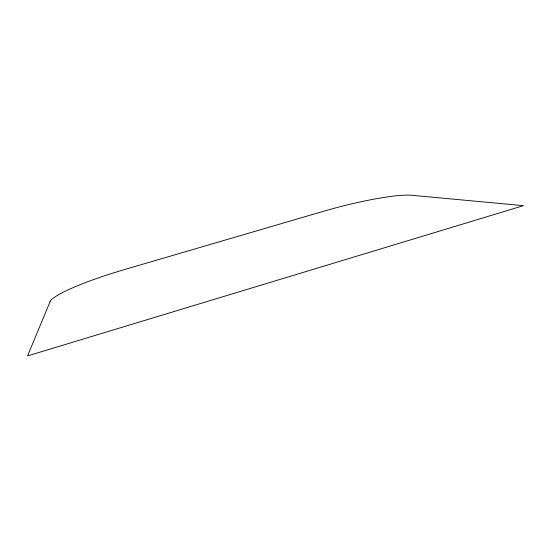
<?xml version="1.0" encoding="UTF-8"?>
<svg xmlns="http://www.w3.org/2000/svg" width="551" height="551" viewBox="0 0 551 551"><rect width="100%" height="100%" fill="white"/><g stroke="black" fill="none" stroke-linecap="round" stroke-linejoin="round"><path stroke-width="0.83" d="M50.072 301.686L27.55 355.918L523.45 205.661L411.356 195.24A75.273 10.021 -14.3 0 0 323.148 211.391L124.478 269.57A78.683 10.8 -16.5 0 0 50.072 301.686"/></g></svg>
